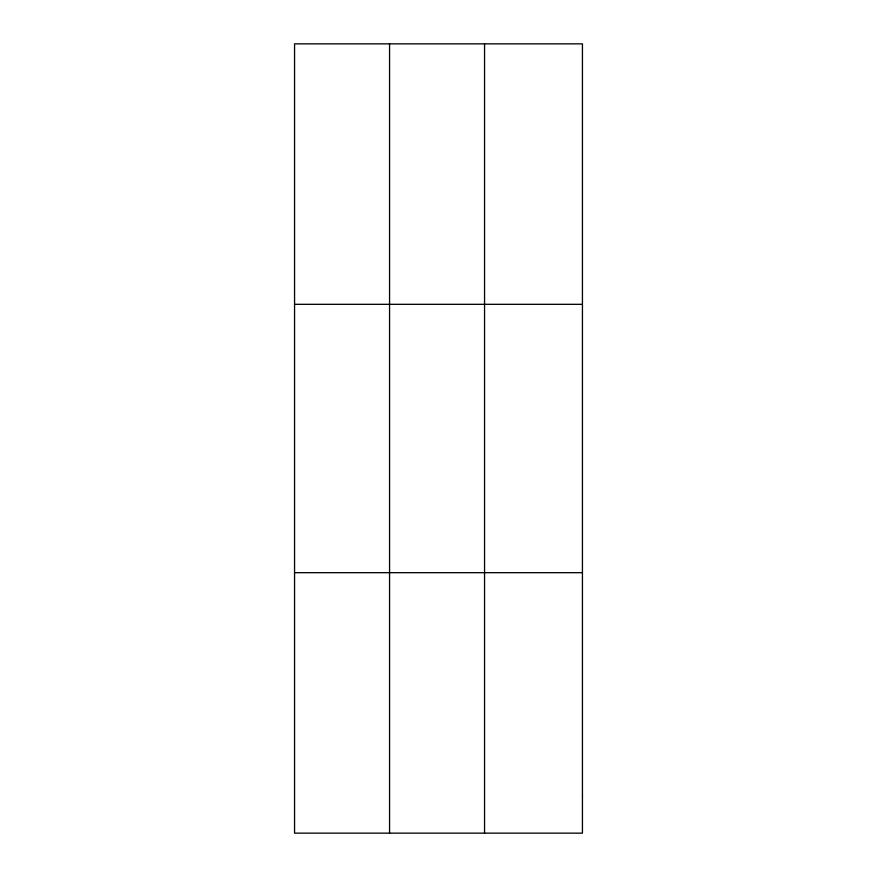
<?xml version="1.0" encoding="UTF-8"?>
<svg xmlns="http://www.w3.org/2000/svg" width="877" height="877" viewBox="0 0 877 877"><rect width="100%" height="100%" fill="white"/><g stroke="black" fill="none" stroke-linecap="round" stroke-linejoin="round"><path stroke-width="1.32" d="M389.563 833.15L389.563 43.85M484.553 833.15L484.553 43.85M294.562 304.319L582.438 304.319M294.562 572.681L582.438 572.681M582.438 795.943L582.438 833.15L294.562 833.15L294.562 43.85L582.438 43.85L582.438 795.943"/></g></svg>
